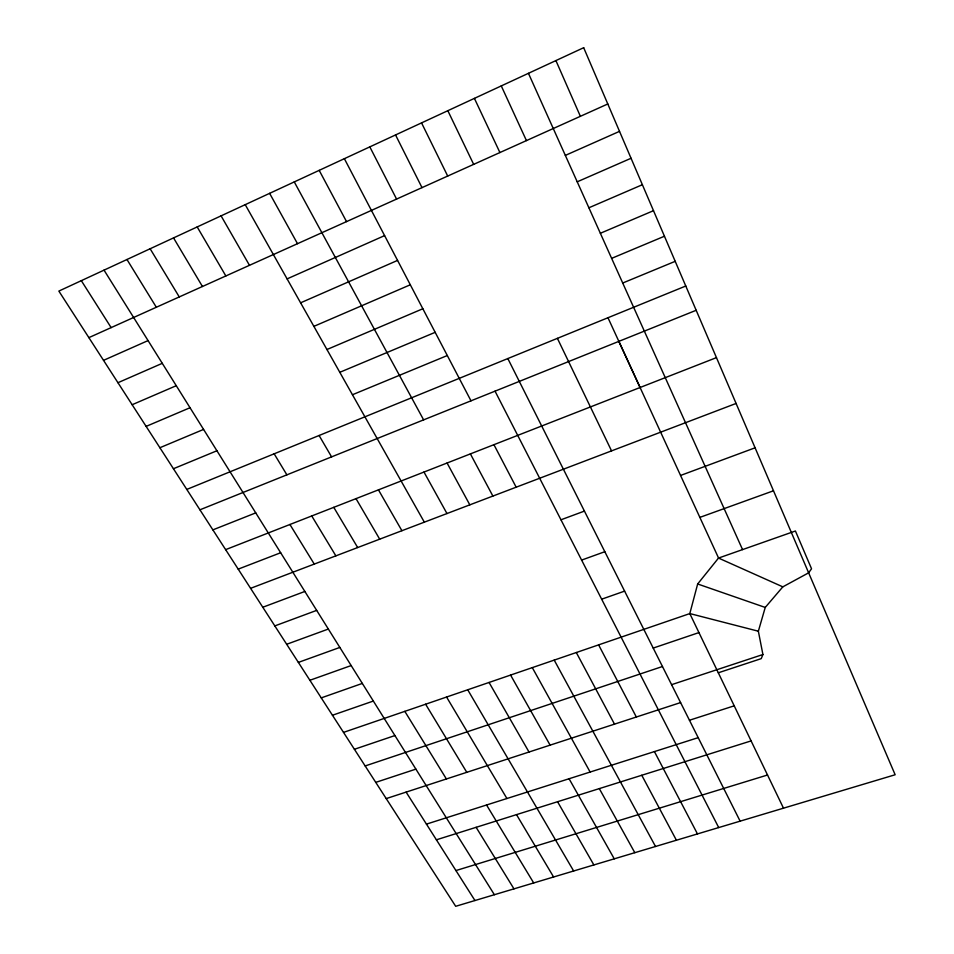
<?xml version="1.0" encoding="UTF-8"?>
<svg xmlns="http://www.w3.org/2000/svg" width="954" height="954" viewBox="0 0 954 954"><rect width="100%" height="100%" fill="white"/><g stroke="black" fill="none" stroke-linecap="round" stroke-linejoin="round"><path stroke-width="1.43" d="M718.29 672.797L761.232 658.642L762.914 654.527L758.358 631.214L765.239 607.436L782.829 586.853L808.622 572.829L811.544 568.787L795.421 530.996L718.517 558.066L697.66 583.979L689.802 613.601L783.496 808.169M88.877 337.633L607.793 103.974M103.533 360.35L148.061 340.59M287.094 278.89L384.605 235.614M565.352 155.395L619.528 131.354M117.95 382.709L162.275 363.331M300.593 302.823L397.568 260.406M577.23 181.809L631.059 158.269M132.153 404.723L176.263 385.702M313.878 326.363L410.315 284.781M588.904 207.769L642.388 184.706M146.129 426.39L190.025 407.728M326.948 349.522L422.849 308.75M600.376 233.277L653.514 210.679M159.89 447.724L203.572 429.419M339.803 372.31L435.179 332.326M611.645 258.355L664.461 236.222M173.437 468.736L216.916 450.765M352.455 394.741L447.307 355.532M622.735 283.016L675.217 261.324M186.793 489.426L685.795 286.009M199.935 509.806L696.193 310.277M212.885 529.875L255.744 512.882M225.633 549.647L716.478 357.619M238.202 569.133L280.655 552.748M250.592 588.332L736.106 403.447M262.791 607.257L304.851 591.456M274.824 625.907L316.68 610.381M560.964 519.799L584.432 511.094M680.56 475.45L755.055 447.82M286.677 644.284L328.343 629.044M298.363 662.41L339.839 647.432M581.618 560.093L604.824 551.71M699.854 517.39L773.467 490.797M309.895 680.274L351.167 665.558M321.259 697.887L362.329 683.422M601.664 599.195L624.608 591.122M332.457 715.25L373.348 701.047M343.512 732.386L689.849 613.577L758.358 631.214M354.411 749.284L394.92 735.558M653.216 648.076L698.984 632.574M365.155 765.943L662.47 666.512M375.757 782.375L415.896 769.127M671.592 684.674L762.914 654.527M386.227 798.593L680.584 702.585M689.456 720.246L734.246 705.817M426.438 824.125L698.197 737.657M436.395 839.806L751.12 740.9M455.94 870.561L767.529 775.006M697.66 583.979L765.239 607.436M718.517 558.066L782.829 586.853M81.328 280.667L111.141 327.616M406.118 792.118L474.961 900.528M104.034 270.137L494.387 894.721M126.965 259.5L156.337 307.26M289.921 524.497L314.26 564.088M404.818 711.35L446.4 778.977M476.129 827.321L513.967 888.854M150.136 248.755L179.269 296.932M274.156 453.806L286.88 474.842M311.743 515.959L335.868 555.86M425.603 704.219L466.792 772.323M486.552 804.997L533.703 882.951M173.545 237.904L202.439 286.498M333.769 507.349L357.678 547.548M446.567 697.028L506.92 798.51M516.508 814.633L553.594 876.988M197.192 226.933L225.848 275.956M319.089 435.489L331.587 456.871M356.009 498.644L379.692 539.165M467.722 689.778L573.652 870.99M221.078 215.854L249.483 265.319M378.452 489.867L401.908 530.71M489.056 682.456L529.017 752.026M557.565 801.73L593.865 864.932M245.226 204.657L424.339 522.172M510.581 675.074L550.112 745.146M569.073 778.738L614.257 858.838M269.624 193.352L297.505 243.687M423.981 472.051L446.973 513.55M532.296 667.621L590.132 772.036M599.315 788.612L634.804 852.685M294.273 181.916L423.624 419.867M447.08 463.012L469.821 504.845M554.214 660.108L655.517 846.484M319.196 170.361L346.529 221.614M470.394 453.901L492.884 496.068M576.311 652.524L614.507 724.146M641.768 775.268L676.41 840.236M344.37 158.686L470.99 400.823M493.933 444.683L516.162 487.196M598.611 644.868L636.342 717.026M654.42 751.585L697.469 833.927M369.818 146.88L396.578 199.076M495.031 391.152L718.708 827.571M395.54 134.943L422.002 187.628M507.826 358.549L740.125 821.155M421.549 122.887L447.7 176.061M447.831 110.7L473.661 164.362M557.398 338.348L611.55 450.872M474.412 98.381L499.908 152.545M607.972 317.73L640.086 387.515M718.577 558.054L618.848 341.377M501.279 85.92L526.441 140.596M528.444 73.315L742.558 549.611M555.908 60.579L580.378 116.316M583.681 47.7L58.85 291.089L455.69 906.3L895.15 774.755L583.681 47.7"/></g></svg>
